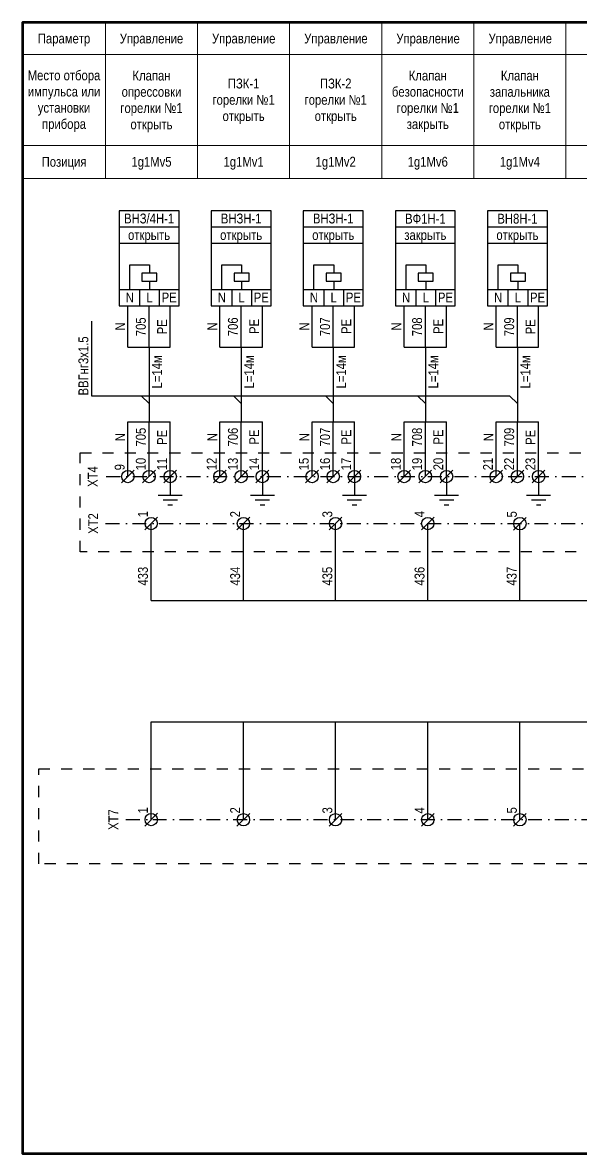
# Model space of a CAD drawing. Header units: millimetres. Extents: x -6000 to 26000, y -6000 to 26000.
# Drawn here: x 20 to 161.6, y -3498.1 to -3211.1 of the extents above; entities that cross this region are included whole.
import ezdxf

# ---------------------------------------------------------------- set-up
doc = ezdxf.new("R2010")
doc.units = ezdxf.units.MM
doc.header["$MEASUREMENT"] = 0
doc.linetypes.add('Штриховая', pattern=[5.644444, 2.822222, -2.822222])
doc.linetypes.add('Штрихпунктирная', pattern=[6.702778, 3.527778, -1.763889, 0, -1.411111])
for name, color, linetype, lineweight in [('0_Ном._пера__246', 7, 'Continuous', 100), ('2D - Общий_Ном._пера__1', 7, 'Continuous', 15), ('2D - Общий_Ном._пера__21', 7, 'Continuous', 30), ('Аннотация - Текст_Ном._пера__1', 7, 'Continuous', 15)]:
    doc.layers.add(name, color=color, linetype=linetype, lineweight=lineweight)
doc.styles.add('СГЕНЕРИР_СТИЛЬ_1', font='')
doc.styles.get('СГЕНЕРИР_СТИЛЬ_1').set_extended_font_data('Arial Narrow')

msp = doc.modelspace()

# ---------------------------------------------------------------- linework, layer by layer
at = {"layer": '0_Ном._пера__246', "color": 7, "linetype": 'Continuous', "lineweight": 100, "flags": 128}
msp.add_lwpolyline([(415, -3498.14), (415, -3211.14), (20, -3211.14), (20, -3498.14)], close=True, dxfattribs=at)
at = {"layer": '2D - Общий_Ном._пера__1', "color": 7, "linetype": 'Continuous', "lineweight": 15}
for p, q in [((41.03, -3211.14), (41.03, -3250.68)), ((41.03, -3211.14), (41.03, -3250.68)), ((64.4, -3211.14), (64.4, -3250.68)), ((87.77, -3211.14), (87.77, -3250.68)), ((111.15, -3211.14), (111.15, -3250.68)), ((134.52, -3211.14), (134.52, -3250.68)), ((157.89, -3211.14), (157.89, -3250.68)), ((20, -3219.26), (415, -3219.26)), ((20, -3242.32), (415, -3242.32)), ((20, -3250.68), (415, -3250.68))]:
    msp.add_line(p, q, dxfattribs=at)
at = {"layer": '2D - Общий_Ном._пера__21', "color": 7, "linetype": 'Continuous', "lineweight": 30}
for p, q in [((59.7, -3258.88), (44.49, -3258.88)), ((44.49, -3258.88), (44.49, -3282.99)), ((59.7, -3282.99), (59.7, -3258.88)), ((83.07, -3258.88), (67.87, -3258.88)), ((67.87, -3258.88), (67.87, -3282.99)), ((83.07, -3282.99), (83.07, -3258.88)), ((106.45, -3258.88), (91.24, -3258.88)), ((91.24, -3258.88), (91.24, -3282.99)), ((106.45, -3282.99), (106.45, -3258.88)), ((129.82, -3258.88), (114.61, -3258.88)), ((114.61, -3258.88), (114.61, -3282.99)), ((129.82, -3282.99), (129.82, -3258.88)), ((153.19, -3258.88), (137.99, -3258.88)), ((137.99, -3258.88), (137.99, -3282.99)), ((153.19, -3282.99), (153.19, -3258.88)), ((44.49, -3262.99), (59.7, -3262.99)), ((67.87, -3262.99), (83.07, -3262.99)), ((91.24, -3262.99), (106.45, -3262.99)), ((114.61, -3262.99), (129.82, -3262.99)), ((137.99, -3262.99), (153.19, -3262.99)), ((44.49, -3267.11), (59.7, -3267.11)), ((67.87, -3267.11), (83.07, -3267.11)), ((91.24, -3267.11), (106.45, -3267.11)), ((114.61, -3267.11), (129.82, -3267.11)), ((137.99, -3267.11), (153.19, -3267.11)), ((47.2, -3278.88), (47.2, -3272.65)), ((47.2, -3272.65), (52.2, -3272.65)), ((52.2, -3272.65), (52.2, -3274.74)), ((70.57, -3278.88), (70.57, -3272.65)), ((70.57, -3272.65), (75.57, -3272.65)), ((75.57, -3272.65), (75.57, -3274.74)), ((93.95, -3278.88), (93.95, -3272.65)), ((93.95, -3272.65), (98.95, -3272.65)), ((98.95, -3272.65), (98.95, -3274.74)), ((117.32, -3278.88), (117.32, -3272.65)), ((117.32, -3272.65), (122.32, -3272.65)), ((122.32, -3272.65), (122.32, -3274.74)), ((140.69, -3278.88), (140.69, -3272.65)), ((140.69, -3272.65), (145.69, -3272.65)), ((145.69, -3272.65), (145.69, -3274.74)), ((54.1, -3274.74), (50.29, -3274.74)), ((50.29, -3274.74), (50.29, -3276.78)), ((50.29, -3276.78), (54.1, -3276.78)), ((52.2, -3276.78), (52.2, -3278.88)), ((54.1, -3276.78), (54.1, -3274.74)), ((77.48, -3274.74), (73.67, -3274.74)), ((73.67, -3274.74), (73.67, -3276.78)), ((73.67, -3276.78), (77.48, -3276.78)), ((75.57, -3276.78), (75.57, -3278.88)), ((77.48, -3276.78), (77.48, -3274.74)), ((100.85, -3274.74), (97.04, -3274.74)), ((97.04, -3274.74), (97.04, -3276.78)), ((97.04, -3276.78), (100.85, -3276.78)), ((98.95, -3276.78), (98.95, -3278.88)), ((100.85, -3276.78), (100.85, -3274.74)), ((124.22, -3274.74), (120.41, -3274.74)), ((120.41, -3274.74), (120.41, -3276.78)), ((120.41, -3276.78), (124.22, -3276.78)), ((122.32, -3276.78), (122.32, -3278.88)), ((124.22, -3276.78), (124.22, -3274.74)), ((147.6, -3274.74), (143.79, -3274.74)), ((143.79, -3274.74), (143.79, -3276.78)), ((143.79, -3276.78), (147.6, -3276.78)), ((145.69, -3276.78), (145.69, -3278.88)), ((147.6, -3276.78), (147.6, -3274.74)), ((44.7, -3278.88), (59.7, -3278.88)), ((49.7, -3278.88), (49.7, -3282.99)), ((54.7, -3278.88), (54.7, -3282.99)), ((68.07, -3278.88), (83.07, -3278.88)), ((73.07, -3278.88), (73.07, -3282.99)), ((78.07, -3278.88), (78.07, -3282.99)), ((91.45, -3278.88), (106.45, -3278.88)), ((96.45, -3278.88), (96.45, -3282.99)), ((101.45, -3278.88), (101.45, -3282.99)), ((114.82, -3278.88), (129.82, -3278.88)), ((119.82, -3278.88), (119.82, -3282.99)), ((124.82, -3278.88), (124.82, -3282.99)), ((138.19, -3278.88), (153.19, -3278.88)), ((143.19, -3278.88), (143.19, -3282.99)), ((148.19, -3278.88), (148.19, -3282.99)), ((44.49, -3282.99), (59.7, -3282.99)), ((46.71, -3293.53), (46.71, -3282.99)), ((52.1, -3293.53), (52.1, -3282.99)), ((57.48, -3293.53), (57.48, -3282.99)), ((67.87, -3282.99), (83.07, -3282.99)), ((70.09, -3293.53), (70.09, -3282.99)), ((75.47, -3293.53), (75.47, -3282.99)), ((80.85, -3293.53), (80.85, -3282.99)), ((91.24, -3282.99), (106.45, -3282.99)), ((93.46, -3293.53), (93.46, -3282.99)), ((98.84, -3293.53), (98.84, -3282.99)), ((104.23, -3293.53), (104.23, -3282.99)), ((114.61, -3282.99), (129.82, -3282.99)), ((116.83, -3293.53), (116.83, -3282.99)), ((122.22, -3293.53), (122.22, -3282.99)), ((127.6, -3293.53), (127.6, -3282.99)), ((137.99, -3282.99), (153.19, -3282.99)), ((140.21, -3293.53), (140.21, -3282.99)), ((145.59, -3293.53), (145.59, -3282.99)), ((150.97, -3293.53), (150.97, -3282.99)), ((37.51, -3286.91), (37.51, -3305.85)), ((46.71, -3293.53), (57.48, -3293.53)), ((52.1, -3293.53), (52.1, -3312.5)), ((70.09, -3293.53), (80.85, -3293.53)), ((75.47, -3293.53), (75.47, -3312.5)), ((93.46, -3293.53), (104.23, -3293.53)), ((98.84, -3293.53), (98.84, -3312.5)), ((116.83, -3293.53), (127.6, -3293.53)), ((122.22, -3293.53), (122.22, -3312.5)), ((140.21, -3293.53), (150.97, -3293.53)), ((145.59, -3293.53), (145.59, -3312.5)), ((37.51, -3305.85), (143.61, -3305.85)), ((52.1, -3307.82), (50.12, -3305.85)), ((75.47, -3307.82), (73.49, -3305.85)), ((98.84, -3307.82), (96.87, -3305.85)), ((122.22, -3307.82), (120.24, -3305.85)), ((145.59, -3307.82), (143.61, -3305.85)), ((46.71, -3326.36), (46.71, -3312.5)), ((46.71, -3312.5), (57.48, -3312.5)), ((52.1, -3326.36), (52.1, -3312.5)), ((57.48, -3326.36), (57.48, -3312.5)), ((70.09, -3326.36), (70.09, -3312.5)), ((70.09, -3312.5), (80.85, -3312.5)), ((75.47, -3326.36), (75.47, -3312.5)), ((80.85, -3326.36), (80.85, -3312.5)), ((93.46, -3326.36), (93.46, -3312.5)), ((93.46, -3312.5), (104.23, -3312.5)), ((98.84, -3326.36), (98.84, -3312.5)), ((104.23, -3326.36), (104.23, -3312.5)), ((116.83, -3326.36), (116.83, -3312.5)), ((116.83, -3312.5), (127.6, -3312.5)), ((122.22, -3326.36), (122.22, -3312.5)), ((127.6, -3326.36), (127.6, -3312.5)), ((140.21, -3326.36), (140.21, -3312.5)), ((140.21, -3312.5), (150.97, -3312.5)), ((145.59, -3326.36), (145.59, -3312.5)), ((150.97, -3326.36), (150.97, -3312.5)), ((45.09, -3327.98), (48.32, -3324.75)), ((50.47, -3327.98), (53.7, -3324.75)), ((55.85, -3327.98), (59.09, -3324.75)), ((68.46, -3327.98), (71.7, -3324.75)), ((73.84, -3327.98), (77.08, -3324.75)), ((79.23, -3327.98), (82.46, -3324.75)), ((91.83, -3327.98), (95.07, -3324.75)), ((97.22, -3327.98), (100.45, -3324.75)), ((102.6, -3327.98), (105.83, -3324.75)), ((115.21, -3327.98), (118.44, -3324.75)), ((120.59, -3327.98), (123.82, -3324.75)), ((125.97, -3327.98), (129.21, -3324.75)), ((138.58, -3327.98), (141.82, -3324.75)), ((143.96, -3327.98), (147.2, -3324.75)), ((149.35, -3327.98), (152.58, -3324.75)), ((57.48, -3326.36), (57.48, -3331.05)), ((80.85, -3326.36), (80.85, -3331.05)), ((104.23, -3326.36), (104.23, -3331.05)), ((127.6, -3326.36), (127.6, -3331.05)), ((150.97, -3326.36), (150.97, -3331.05)), ((54.43, -3331.05), (60.53, -3331.05)), ((77.8, -3331.05), (83.9, -3331.05)), ((101.18, -3331.05), (107.27, -3331.05)), ((124.55, -3331.05), (130.65, -3331.05)), ((147.92, -3331.05), (154.02, -3331.05)), ((55.66, -3332.28), (59.3, -3332.28)), ((56.89, -3333.51), (58.06, -3333.51)), ((79.03, -3332.28), (82.67, -3332.28)), ((80.27, -3333.51), (81.44, -3333.51)), ((102.41, -3332.28), (106.04, -3332.28)), ((103.64, -3333.51), (104.81, -3333.51)), ((125.78, -3332.28), (129.42, -3332.28)), ((127.01, -3333.51), (128.18, -3333.51)), ((149.15, -3332.28), (152.79, -3332.28)), ((150.39, -3333.51), (151.56, -3333.51)), ((51.01, -3339.91), (54.25, -3336.67)), ((74.41, -3339.91), (77.65, -3336.67)), ((97.81, -3339.91), (101.04, -3336.67)), ((121.21, -3339.91), (124.44, -3336.67)), ((144.6, -3339.95), (147.84, -3336.72)), ((52.64, -3357.79), (52.64, -3338.28)), ((76.04, -3357.79), (76.04, -3338.28)), ((99.43, -3357.79), (99.43, -3338.28)), ((122.83, -3357.79), (122.83, -3338.28)), ((146.23, -3357.79), (146.23, -3338.32)), ((52.64, -3357.79), (307.86, -3357.79)), ((52.64, -3413.43), (52.64, -3388.6)), ((52.64, -3388.6), (307.86, -3388.6)), ((76.04, -3413.45), (76.04, -3388.6)), ((99.43, -3413.45), (99.43, -3388.6)), ((122.83, -3413.46), (122.83, -3388.6)), ((146.23, -3413.45), (146.23, -3388.6)), ((51.01, -3415.06), (54.25, -3411.83)), ((74.41, -3415.08), (77.65, -3411.84)), ((97.81, -3415.08), (101.04, -3411.84)), ((121.21, -3415.09), (124.44, -3411.85)), ((144.6, -3415.08), (147.84, -3411.84))]:
    msp.add_line(p, q, dxfattribs=at)
at = {"layer": '2D - Общий_Ном._пера__21', "color": 7, "linetype": 'Штриховая', "lineweight": 30}
for p, q in [((34.58, -3345.5), (34.63, -3320.34)), ((34.64, -3320.34), (318.57, -3320.34)), ((318.57, -3345.51), (34.58, -3345.5)), ((24.11, -3400.5), (412.23, -3400.5)), ((24.11, -3424.64), (24.11, -3400.5)), ((412.23, -3424.64), (24.11, -3424.64))]:
    msp.add_line(p, q, dxfattribs=at)
at = {"layer": '2D - Общий_Ном._пера__21', "color": 7, "linetype": 'Штрихпунктирная', "lineweight": 30}
for p, q in [((41.2, -3326.36), (313.76, -3326.36)), ((41.05, -3338.28), (314.32, -3338.28)), ((46.23, -3413.43), (406.5, -3413.43))]:
    msp.add_line(p, q, dxfattribs=at)
at = {"layer": '2D - Общий_Ном._пера__21', "color": 7, "linetype": 'Continuous', "lineweight": 30}
for centre in [(46.71, -3326.36), (52.1, -3326.36), (57.48, -3326.36), (70.09, -3326.36), (75.47, -3326.36), (80.85, -3326.36), (93.46, -3326.36), (98.84, -3326.36), (104.23, -3326.36), (116.83, -3326.36), (122.22, -3326.36), (127.6, -3326.36), (140.21, -3326.36), (145.59, -3326.36), (150.97, -3326.36), (52.64, -3338.28), (76.04, -3338.28), (99.43, -3338.28), (122.83, -3338.28), (146.23, -3338.32), (52.64, -3413.43), (76.04, -3413.45), (99.43, -3413.45), (122.83, -3413.46), (146.23, -3413.45)]:
    msp.add_circle(centre, 1.57, dxfattribs=at)

# ---------------------------------------------------------------- texts
at = {"layer": 'Аннотация - Текст_Ном._пера__1', "color": 7, "linetype": 'Continuous', "lineweight": 15, "char_height": 2.5, "attachment_point": 2, "style": 'СГЕНЕРИР_СТИЛЬ_1'}
for s, insert in [('\\A1;{\\pqc;\\fArial Narrow|b0|i0|c204|p34;Параметр}', (30.51, -3213.92)), ('\\A1;{\\pqc;\\fArial Narrow|b0|i0|c204|p34;Управление}', (52.71, -3213.92)), ('\\A1;{\\pqc;\\fArial Narrow|b0|i0|c204|p34;Управление}', (76.11, -3213.92)), ('\\A1;{\\pqc;\\fArial Narrow|b0|i0|c204|p34;Управление}', (99.51, -3213.92)), ('\\A1;{\\pqc;\\fArial Narrow|b0|i0|c204|p34;Управление}', (122.9, -3213.92)), ('\\A1;{\\pqc;\\fArial Narrow|b0|i0|c204|p34;Управление}', (146.3, -3213.92)), ('\\A1;{\\pqc;\\fArial Narrow|b0|i0|c204|p34;Позиция}', (30.51, -3245.22)), ('\\A1;{\\pqc;\\fArial Narrow|b0|i0|c204|p34;1g1Mv\\fArial Narrow|b0|i0|c204|p34;5}', (52.71, -3245.21)), ('\\A1;{\\pqc;\\fArial Narrow|b0|i0|c204|p34;1g1Mv1}', (76.09, -3245.21)), ('\\A1;{\\pqc;\\fArial Narrow|b0|i0|c204|p34;1g1Mv2}', (99.46, -3245.21)), ('\\A1;{\\pqc;\\fArial Narrow|b0|i0|c204|p34;1g1Mv6}', (122.83, -3245.21)), ('\\A1;{\\pqc;\\fArial Narrow|b0|i0|c204|p34;1g1Mv4}', (146.21, -3245.21)), ('\\A1;{\\pqc;\\fArial Narrow|b0|i0|c204|p34;ВНЗ/4Н-1}', (52.1, -3259.61)), ('\\A1;{\\pqc;\\fArial Narrow|b0|i0|c204|p34;ВНЗН-1}', (75.47, -3259.61)), ('\\A1;{\\pqc;\\fArial Narrow|b0|i0|c204|p34;ВНЗН-1}', (98.84, -3259.61)), ('\\A1;{\\pqc;\\fArial Narrow|b0|i0|c204|p34;ВФ1Н-1}', (122.22, -3259.65)), ('\\A1;{\\pqc;\\fArial Narrow|b0|i0|c204|p34;ВН8Н-1}', (145.59, -3259.65)), ('\\A1;{\\pqc;\\fArial Narrow|b0|i0|c204|p34;открыть}', (52.1, -3263.8)), ('\\A1;{\\pqc;\\fArial Narrow|b0|i0|c204|p34;открыть}', (75.47, -3263.8)), ('\\A1;{\\pqc;\\fArial Narrow|b0|i0|c204|p34;открыть}', (98.84, -3263.8)), ('\\A1;{\\pqc;\\fArial Narrow|b0|i0|c204|p34;закрыть}', (122.22, -3263.8)), ('\\A1;{\\pqc;\\fArial Narrow|b0|i0|c204|p34;открыть}', (145.59, -3263.8)), ('\\A1;{\\pqc;\\fArial Narrow|b0|i0|c204|p34;N}', (47.2, -3279.66)), ('\\A1;{\\pqc;\\fArial Narrow|b0|i0|c204|p34;L}', (52.2, -3279.66)), ('\\A1;{\\pqc;\\fArial Narrow|b0|i0|c204|p34;PE}', (57.2, -3279.66)), ('\\A1;{\\pqc;\\fArial Narrow|b0|i0|c204|p34;N}', (70.57, -3279.66)), ('\\A1;{\\pqc;\\fArial Narrow|b0|i0|c204|p34;L}', (75.57, -3279.66)), ('\\A1;{\\pqc;\\fArial Narrow|b0|i0|c204|p34;PE}', (80.57, -3279.66)), ('\\A1;{\\pqc;\\fArial Narrow|b0|i0|c204|p34;N}', (93.95, -3279.66)), ('\\A1;{\\pqc;\\fArial Narrow|b0|i0|c204|p34;L}', (98.95, -3279.66)), ('\\A1;{\\pqc;\\fArial Narrow|b0|i0|c204|p34;PE}', (103.95, -3279.66)), ('\\A1;{\\pqc;\\fArial Narrow|b0|i0|c204|p34;N}', (117.32, -3279.66)), ('\\A1;{\\pqc;\\fArial Narrow|b0|i0|c204|p34;L}', (122.32, -3279.66)), ('\\A1;{\\pqc;\\fArial Narrow|b0|i0|c204|p34;PE}', (127.32, -3279.66)), ('\\A1;{\\pqc;\\fArial Narrow|b0|i0|c204|p34;N}', (140.69, -3279.66)), ('\\A1;{\\pqc;\\fArial Narrow|b0|i0|c204|p34;L}', (145.69, -3279.66)), ('\\A1;{\\pqc;\\fArial Narrow|b0|i0|c204|p34;PE}', (150.69, -3279.66))]:
    msp.add_mtext(s, dxfattribs=dict(at, insert=insert))
for s, insert, width, line_spacing_factor in [('\\A1;{\\pqc;\\fArial Narrow|b0|i0|c204|p34;Место отбора импульса или установки прибора}', (30.51, -3223.28), 21.0254, 0.986465), ('\\A1;{\\pqc;\\fArial Narrow|b0|i0|c204|p34;Клапан опрессовки горелки №1 открыт\\fArial Narrow|b0|i0|c204|p34;ь}', (52.71, -3223.33), 23.3734, 0.990186), ('\\A1;{\\pqc;\\fArial Narrow|b0|i0|c204|p34;ПЗК-1\\P\\pqc;\\fArial Narrow|b0|i0|c204|p34;горелки №1 открыть}', (76.09, -3225.35), 23.3734, 0.991331), ('\\A1;{\\pqc;\\fArial Narrow|b0|i0|c204|p34;ПЗК-2\\P\\pqc;\\fArial Narrow|b0|i0|c204|p34;горелки №1 открыть}', (99.47, -3225.35), 23.3734, 0.991331), ('\\A1;{\\pqc;\\fArial Narrow|b0|i0|c204|p34;Клапан безопасности горелки №1 закрыть}', (122.84, -3223.33), 23.3734, 0.985638), ('\\A1;{\\pqc;\\fArial Narrow|b0|i0|c204|p34;Клапан запальника горелки №1 открыть}', (146.21, -3223.33), 23.3734, 0.990186)]:
    msp.add_mtext(s, dxfattribs=dict(at, insert=insert, width=width, line_spacing_factor=line_spacing_factor))
at = {"layer": 'Аннотация - Текст_Ном._пера__1', "color": 7, "linetype": 'Continuous', "lineweight": 15, "char_height": 2.5, "attachment_point": 2, "rotation": 90, "style": 'СГЕНЕРИР_СТИЛЬ_1'}
for s, insert in [('\\A1;{\\pqc;\\fArial Narrow|b0|i0|c204|p34;70\\fArial Narrow|b0|i0|c204|p34;5}', (48.75, -3288.35)), ('\\A1;{\\pqc;\\fArial Narrow|b0|i0|c204|p34;70\\fArial Narrow|b0|i0|c204|p34;6}', (72.12, -3288.35)), ('\\A1;{\\pqc;\\fArial Narrow|b0|i0|c204|p34;70\\fArial Narrow|b0|i0|c204|p34;7}', (95.5, -3288.35)), ('\\A1;{\\pqc;\\fArial Narrow|b0|i0|c204|p34;70\\fArial Narrow|b0|i0|c204|p34;8}', (118.87, -3288.35)), ('\\A1;{\\pqc;\\fArial Narrow|b0|i0|c204|p34;70\\fArial Narrow|b0|i0|c204|p34;9}', (142.24, -3288.35)), ('\\A1;{\\pqc;\\fArial Narrow|b0|i0|c204|p34;N}', (43.5, -3288.26)), ('\\A1;{\\pqc;\\fArial Narrow|b0|i0|c204|p34;PE}', (54.14, -3288.35)), ('\\A1;{\\pqc;\\fArial Narrow|b0|i0|c204|p34;N}', (66.88, -3288.26)), ('\\A1;{\\pqc;\\fArial Narrow|b0|i0|c204|p34;PE}', (77.52, -3288.26)), ('\\A1;{\\pqc;\\fArial Narrow|b0|i0|c204|p34;N}', (90.25, -3288.26)), ('\\A1;{\\pqc;\\fArial Narrow|b0|i0|c204|p34;PE}', (100.89, -3288.26)), ('\\A1;{\\pqc;\\fArial Narrow|b0|i0|c204|p34;N}', (113.62, -3288.26)), ('\\A1;{\\pqc;\\fArial Narrow|b0|i0|c204|p34;PE}', (124.26, -3288.26)), ('\\A1;{\\pqc;\\fArial Narrow|b0|i0|c204|p34;N}', (137, -3288.26)), ('\\A1;{\\pqc;\\fArial Narrow|b0|i0|c204|p34;PE}', (147.64, -3288.35)), ('\\A1;{\\pqc;\\fArial Narrow|b0|i0|c204|p34;ВВГнг\\fArial Narrow|b0|i0|c204|p34;3\\fArial Narrow|b0|i0|c204|p34;х1.5}', (34.17, -3298.28)), ('\\A1;{\\pqc;\\fArial Narrow|b0|i0|c204|p34;L=1\\fArial Narrow|b0|i0|c204|p34;4\\fArial Narrow|b0|i0|c204|p34;м}', (52.87, -3299.79)), ('\\A1;{\\pqc;\\fArial Narrow|b0|i0|c204|p34;L=\\fArial Narrow|b0|i0|c204|p34;14\\fArial Narrow|b0|i0|c204|p34;м}', (76.24, -3299.79)), ('\\A1;{\\pqc;\\fArial Narrow|b0|i0|c204|p34;L=1\\fArial Narrow|b0|i0|c204|p34;4\\fArial Narrow|b0|i0|c204|p34;м}', (99.61, -3299.79)), ('\\A1;{\\pqc;\\fArial Narrow|b0|i0|c204|p34;L=1\\fArial Narrow|b0|i0|c204|p34;4\\fArial Narrow|b0|i0|c204|p34;м}', (122.99, -3299.79)), ('\\A1;{\\pqc;\\fArial Narrow|b0|i0|c204|p34;L=1\\fArial Narrow|b0|i0|c204|p34;4\\fArial Narrow|b0|i0|c204|p34;м}', (146.36, -3299.79)), ('\\A1;{\\pqc;\\fArial Narrow|b0|i0|c204|p34;70\\fArial Narrow|b0|i0|c204|p34;5}', (48.75, -3316.35)), ('\\A1;{\\pqc;\\fArial Narrow|b0|i0|c204|p34;PE}', (54.14, -3316.42)), ('\\A1;{\\pqc;\\fArial Narrow|b0|i0|c204|p34;70\\fArial Narrow|b0|i0|c204|p34;6}', (72.12, -3316.35)), ('\\A1;{\\pqc;\\fArial Narrow|b0|i0|c204|p34;PE}', (77.52, -3316.33)), ('\\A1;{\\pqc;\\fArial Narrow|b0|i0|c204|p34;70\\fArial Narrow|b0|i0|c204|p34;7}', (95.5, -3316.35)), ('\\A1;{\\pqc;\\fArial Narrow|b0|i0|c204|p34;PE}', (100.89, -3316.33)), ('\\A1;{\\pqc;\\fArial Narrow|b0|i0|c204|p34;70\\fArial Narrow|b0|i0|c204|p34;8}', (118.87, -3316.35)), ('\\A1;{\\pqc;\\fArial Narrow|b0|i0|c204|p34;PE}', (124.26, -3316.33)), ('\\A1;{\\pqc;\\fArial Narrow|b0|i0|c204|p34;70\\fArial Narrow|b0|i0|c204|p34;9}', (142.24, -3316.35)), ('\\A1;{\\pqc;\\fArial Narrow|b0|i0|c204|p34;PE}', (147.64, -3316.42)), ('\\A1;{\\pqc;\\fArial Narrow|b0|i0|c204|p34;N}', (43.5, -3316.35)), ('\\A1;{\\pqc;\\fArial Narrow|b0|i0|c204|p34;N}', (66.88, -3316.35)), ('\\A1;{\\pqc;\\fArial Narrow|b0|i0|c204|p34;N}', (90.25, -3316.35)), ('\\A1;{\\pqc;\\fArial Narrow|b0|i0|c204|p34;N}', (113.62, -3316.35)), ('\\A1;{\\pqc;\\fArial Narrow|b0|i0|c204|p34;N}', (137, -3316.35)), ('\\A1;{\\pqc;\\fArial Narrow|b0|i0|c204|p34;9}', (43.37, -3323.98)), ('\\A1;{\\pqc;\\fArial Narrow|b0|i0|c204|p34;10}', (48.75, -3323.18)), ('\\A1;{\\pqc;\\fArial Narrow|b0|i0|c204|p34;11}', (54.13, -3323.18)), ('\\A1;{\\pqc;\\fArial Narrow|b0|i0|c204|p34;12}', (66.74, -3323.18)), ('\\A1;{\\pqc;\\fArial Narrow|b0|i0|c204|p34;1\\fArial Narrow|b0|i0|c204|p34;3}', (72.12, -3323.18)), ('\\A1;{\\pqc;\\fArial Narrow|b0|i0|c204|p34;1\\fArial Narrow|b0|i0|c204|p34;4}', (77.51, -3323.18)), ('\\A1;{\\pqc;\\fArial Narrow|b0|i0|c204|p34;15}', (90.11, -3323.18)), ('\\A1;{\\pqc;\\fArial Narrow|b0|i0|c204|p34;1\\fArial Narrow|b0|i0|c204|p34;6}', (95.5, -3323.18)), ('\\A1;{\\pqc;\\fArial Narrow|b0|i0|c204|p34;1\\fArial Narrow|b0|i0|c204|p34;7}', (100.88, -3323.18)), ('\\A1;{\\pqc;\\fArial Narrow|b0|i0|c204|p34;18}', (113.49, -3323.18)), ('\\A1;{\\pqc;\\fArial Narrow|b0|i0|c204|p34;1\\fArial Narrow|b0|i0|c204|p34;9}', (118.87, -3323.18)), ('\\A1;{\\pqc;\\fArial Narrow|b0|i0|c204|p34;20}', (124.25, -3323.18)), ('\\A1;{\\pqc;\\fArial Narrow|b0|i0|c204|p34;21}', (136.86, -3323.18)), ('\\A1;{\\pqc;\\fArial Narrow|b0|i0|c204|p34;22}', (142.24, -3323.18)), ('\\A1;{\\pqc;\\fArial Narrow|b0|i0|c204|p34;23}', (147.63, -3323.18)), ('\\A1;{\\pqc;\\fArial Narrow|b0|i0|c204|p34;XT\\fArial Narrow|b0|i0|c204|p34;4}', (36.55, -3326.36)), ('\\A1;{\\pqc;\\fArial Narrow|b0|i0|c204|p34;XT\\fArial Narrow|b0|i0|c204|p34;2}', (36.67, -3338.28)), ('\\A1;{\\pqc;\\fArial Narrow|b0|i0|c204|p34;1}', (49.29, -3335.91)), ('\\A1;{\\pqc;\\fArial Narrow|b0|i0|c204|p34;2}', (72.69, -3335.91)), ('\\A1;{\\pqc;\\fArial Narrow|b0|i0|c204|p34;3}', (96.09, -3335.91)), ('\\A1;{\\pqc;\\fArial Narrow|b0|i0|c204|p34;4}', (119.5, -3335.91)), ('\\A1;{\\pqc;\\fArial Narrow|b0|i0|c204|p34;5}', (142.92, -3335.95)), ('\\A1;{\\pqc;\\fArial Narrow|b0|i0|c204|p34;4\\fArial Narrow|b0|i0|c204|p34;33}', (49.29, -3351.65)), ('\\A1;{\\pqc;\\fArial Narrow|b0|i0|c204|p34;4\\fArial Narrow|b0|i0|c204|p34;34}', (72.69, -3351.65)), ('\\A1;{\\pqc;\\fArial Narrow|b0|i0|c204|p34;4\\fArial Narrow|b0|i0|c204|p34;35}', (96.09, -3351.65)), ('\\A1;{\\pqc;\\fArial Narrow|b0|i0|c204|p34;4\\fArial Narrow|b0|i0|c204|p34;36}', (119.49, -3351.65)), ('\\A1;{\\pqc;\\fArial Narrow|b0|i0|c204|p34;4\\fArial Narrow|b0|i0|c204|p34;37}', (142.88, -3351.65)), ('\\A1;{\\pqc;\\fArial Narrow|b0|i0|c204|p34;XT\\fArial Narrow|b0|i0|c204|p34;7}', (41.78, -3413.43)), ('\\A1;{\\pqc;\\fArial Narrow|b0|i0|c204|p34;1}', (49.29, -3411.06)), ('\\A1;{\\pqc;\\fArial Narrow|b0|i0|c204|p34;2}', (72.69, -3411.07)), ('\\A1;{\\pqc;\\fArial Narrow|b0|i0|c204|p34;3}', (96.09, -3411.07)), ('\\A1;{\\pqc;\\fArial Narrow|b0|i0|c204|p34;4}', (119.5, -3411.09)), ('\\A1;{\\pqc;\\fArial Narrow|b0|i0|c204|p34;5}', (142.92, -3411.07))]:
    msp.add_mtext(s, dxfattribs=dict(at, insert=insert))

doc.saveas('drawing.dxf')
